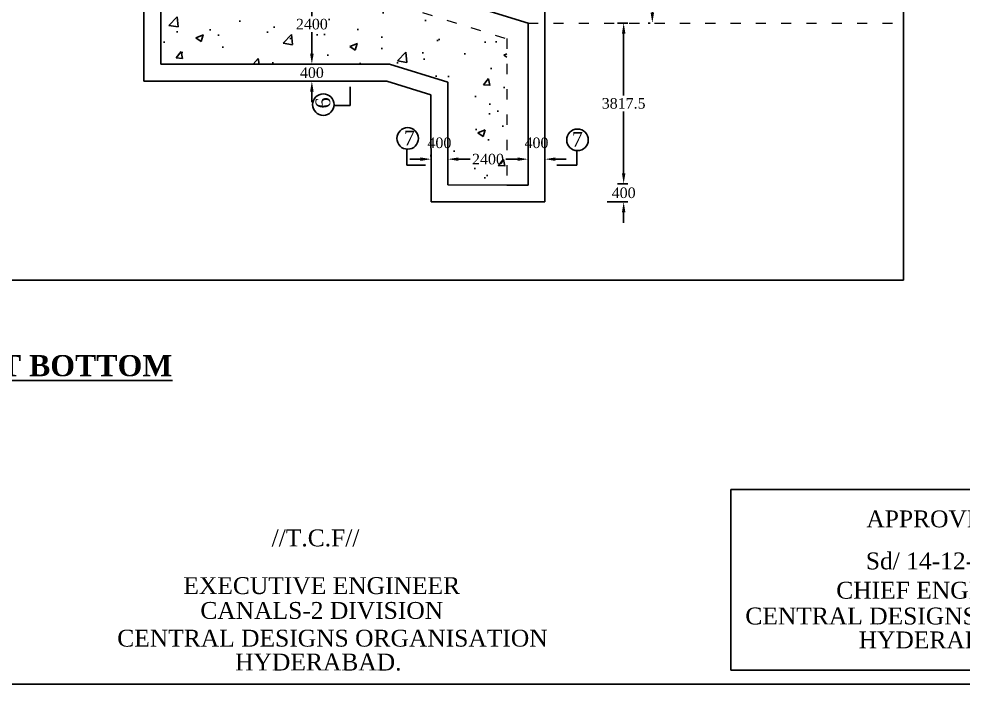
# Model space of a CAD drawing. Header units: millimetres. Extents: x 80 to 6605, y 46 to 2491.
# Drawn here: x 5983.8 to 6207.6, y 767.8 to 925.4 of the extents above; entities that cross this region are included whole.
import ezdxf

# ---------------------------------------------------------------- set-up
doc = ezdxf.new("R2010")
doc.units = ezdxf.units.MM
doc.linetypes.add('ACAD_ISO03W100', pattern=[30, 12, -18])
doc.layers.add('TEXT_GENERAL', color=4, linetype='Continuous')
doc.styles.get("Standard").update_dxf_attribs({"font": 'times.ttf', "height": 2.5})
doc.styles.add('TNR_2.5', font='times.ttf', dxfattribs={"height": 2.5})
doc.dimstyles.get("Standard").update_dxf_attribs({"dimtxt": 0.18, "dimasz": 0.18, "dimexe": 0.18, "dimexo": 0.0625, "dimgap": 0.09, "dimtad": 0, "dimtih": 1, "dimtoh": 1, "dimdec": 4, "dimzin": 0, "dimdsep": 46, "dimtxsty": 'Standard', "dimcen": 0.09, "dimadec": 0, "dimazin": 0, "dimtfac": 1, "dimtdec": 4, "dimtofl": 0, "dimtmove": 0, "dimatfit": 3, "dimfxl": 1, "dimtolj": 1, "dimtzin": 0, "dimarcsym": 0})
doc.dimstyles.new('STYLE_ESH', dxfattribs={"dimtxt": 2.5, "dimasz": 2.5, "dimexe": 1, "dimexo": 0.625, "dimtad": 0, "dimtih": 1, "dimtoh": 1, "dimdec": 0, "dimlfac": 100, "dimzin": 9, "dimdsep": 46, "dimtxsty": 'TNR_2.5', "dimcen": 2.5, "dimadec": 0, "dimazin": 2, "dimtfac": 1, "dimtdec": 0, "dimtofl": 0, "dimtmove": 2, "dimatfit": 3, "dimfxl": 1, "dimarcsym": 0})

# ---------------------------------------------------------------- blocks, each defined once
blk = doc.blocks.new('*D188')
at = {"color": 0, "lineweight": -2, "transparency": 16777216}
for p, q in [((6133.48, 1024.49), (6132.96, 1024.49)), ((6133.96, 1021.99), (6133.96, 966.22)), ((6133.96, 926.94), (6133.96, 962.43)), ((6133.48, 924.44), (6132.96, 924.44))]:
    blk.add_line(p, q, dxfattribs=at)
at = {"color": 0, "transparency": 16777216}
for points in [[(6133.54, 1021.99), (6134.37, 1021.99), (6133.96, 1024.49)], [(6133.54, 926.94), (6134.37, 926.94), (6133.96, 924.44)]]:
    blk.add_solid(points, dxfattribs=at)
at = {"layer": 'Defpoints', "color": 0, "transparency": 16777216}
for p in [(6134.11, 1024.49), (6133.96, 924.44), (6134.11, 924.44)]:
    blk.add_point(p, dxfattribs=at)
at = {"color": 0, "transparency": 16777216, "insert": (6134.35, 964.32), "char_height": 2.5, "attachment_point": 5, "style": 'TNR_2.5'}
blk.add_mtext('10000', dxfattribs=at)
blk = doc.blocks.new('*D190')
at = {"color": 0, "lineweight": -2, "transparency": 16777216}
for p, q in [((6052.63, 933.68), (6052.25, 933.68)), ((6053.25, 931.18), (6053.25, 926.08)), ((6053.25, 917.19), (6053.25, 922.29)), ((6053.87, 914.69), (6054.25, 914.69))]:
    blk.add_line(p, q, dxfattribs=at)
at = {"color": 0, "transparency": 16777216}
for points in [[(6052.83, 931.18), (6053.67, 931.18), (6053.25, 933.68)], [(6052.83, 917.19), (6053.67, 917.19), (6053.25, 914.69)]]:
    blk.add_solid(points, dxfattribs=at)
at = {"layer": 'Defpoints', "color": 0, "transparency": 16777216}
for p in [(6053.25, 933.68), (6053.25, 914.69), (6053.25, 914.69)]:
    blk.add_point(p, dxfattribs=at)
at = {"color": 0, "transparency": 16777216, "insert": (6053.25, 924.18), "char_height": 2.5, "attachment_point": 5, "style": 'TNR_2.5'}
blk.add_mtext('2400', dxfattribs=at)
blk = doc.blocks.new('*D191')
at = {"color": 0, "lineweight": -2, "transparency": 16777216}
for p, q in [((6053.25, 917.19), (6053.25, 919.69)), ((6052.62, 914.69), (6052.25, 914.69)), ((6052.62, 910.69), (6052.25, 910.69)), ((6053.25, 908.19), (6053.25, 905.69))]:
    blk.add_line(p, q, dxfattribs=at)
at = {"color": 0, "transparency": 16777216}
for points in [[(6052.83, 917.19), (6053.67, 917.19), (6053.25, 914.69)], [(6052.83, 908.19), (6053.67, 908.19), (6053.25, 910.69)]]:
    blk.add_solid(points, dxfattribs=at)
at = {"layer": 'Defpoints', "color": 0, "transparency": 16777216}
for p in [(6053.25, 914.69), (6053.25, 910.69), (6053.25, 910.69)]:
    blk.add_point(p, dxfattribs=at)
at = {"color": 0, "transparency": 16777216, "insert": (6053.25, 912.69), "char_height": 2.5, "attachment_point": 5, "style": 'TNR_2.5'}
blk.add_mtext('400', dxfattribs=at)
blk = doc.blocks.new('*D192')
at = {"color": 0, "lineweight": -2, "transparency": 16777216}
for p, q in [((6081.49, 892.82), (6081.49, 893.2)), ((6085.5, 892.83), (6085.5, 893.2)), ((6078.99, 892.2), (6076.49, 892.2)), ((6088, 892.2), (6090.5, 892.2))]:
    blk.add_line(p, q, dxfattribs=at)
at = {"color": 0, "transparency": 16777216}
for points in [[(6078.99, 892.62), (6078.99, 891.79), (6081.49, 892.2)], [(6088, 892.62), (6088, 891.79), (6085.5, 892.2)]]:
    blk.add_solid(points, dxfattribs=at)
at = {"layer": 'Defpoints', "color": 0, "transparency": 16777216}
for p in [(6081.49, 892.2), (6085.5, 892.2), (6085.5, 892.2)]:
    blk.add_point(p, dxfattribs=at)
at = {"color": 0, "transparency": 16777216, "insert": (6083.49, 896.06), "char_height": 2.5, "attachment_point": 5, "style": 'TNR_2.5'}
blk.add_mtext('400', dxfattribs=at)
blk = doc.blocks.new('*D193')
at = {"color": 0, "lineweight": -2, "transparency": 16777216}
for p, q in [((6085.5, 892.83), (6085.5, 893.2)), ((6104.5, 892.83), (6104.5, 893.2)), ((6088, 892.2), (6090.79, 892.2)), ((6102, 892.2), (6099.21, 892.2))]:
    blk.add_line(p, q, dxfattribs=at)
at = {"color": 0, "transparency": 16777216}
for points in [[(6088, 892.62), (6088, 891.79), (6085.5, 892.2)], [(6102, 892.62), (6102, 891.79), (6104.5, 892.2)]]:
    blk.add_solid(points, dxfattribs=at)
at = {"layer": 'Defpoints', "color": 0, "transparency": 16777216}
for p in [(6085.5, 892.2), (6104.5, 892.2), (6104.5, 892.2)]:
    blk.add_point(p, dxfattribs=at)
at = {"color": 0, "transparency": 16777216, "insert": (6095, 892.2), "char_height": 2.5, "attachment_point": 5, "style": 'TNR_2.5'}
blk.add_mtext('2400', dxfattribs=at)
blk = doc.blocks.new('*D194')
at = {"color": 0, "lineweight": -2, "transparency": 16777216}
for p, q in [((6104.5, 892.83), (6104.5, 893.2)), ((6108.5, 892.83), (6108.5, 893.2)), ((6102, 892.2), (6099.5, 892.2)), ((6111, 892.2), (6113.5, 892.2))]:
    blk.add_line(p, q, dxfattribs=at)
at = {"color": 0, "transparency": 16777216}
for points in [[(6102, 892.62), (6102, 891.79), (6104.5, 892.2)], [(6111, 892.62), (6111, 891.79), (6108.5, 892.2)]]:
    blk.add_solid(points, dxfattribs=at)
at = {"layer": 'Defpoints', "color": 0, "transparency": 16777216}
for p in [(6104.5, 892.2), (6108.5, 892.2), (6108.5, 892.2)]:
    blk.add_point(p, dxfattribs=at)
at = {"color": 0, "transparency": 16777216, "insert": (6106.5, 896.06), "char_height": 2.5, "attachment_point": 5, "style": 'TNR_2.5'}
blk.add_mtext('400', dxfattribs=at)
blk = doc.blocks.new('*D195')
at = {"color": 0, "lineweight": -2, "transparency": 16777216}
for p, q in [((6125.69, 924.44), (6128.16, 924.44)), ((6127.16, 921.94), (6127.16, 907.3)), ((6127.16, 888.87), (6127.16, 903.5)), ((6125.69, 886.37), (6128.16, 886.37))]:
    blk.add_line(p, q, dxfattribs=at)
at = {"color": 0, "transparency": 16777216}
for points in [[(6126.75, 921.94), (6127.58, 921.94), (6127.16, 924.44)], [(6126.75, 888.87), (6127.58, 888.87), (6127.16, 886.37)]]:
    blk.add_solid(points, dxfattribs=at)
at = {"layer": 'Defpoints', "color": 0, "transparency": 16777216}
for p in [(6125.07, 924.44), (6125.07, 886.37), (6127.16, 886.37)]:
    blk.add_point(p, dxfattribs=at)
at = {"color": 0, "transparency": 16777216, "insert": (6127.16, 905.4), "char_height": 2.5, "attachment_point": 5, "style": 'TNR_2.5'}
blk.add_mtext('3817.5', dxfattribs=at)
blk = doc.blocks.new('*D196')
at = {"color": 0, "lineweight": -2, "transparency": 16777216}
for p, q in [((6127.16, 888.87), (6127.16, 891.37)), ((6125.69, 886.37), (6128.16, 886.37)), ((6123.27, 882.08), (6128.16, 882.08)), ((6127.16, 879.58), (6127.16, 877.08))]:
    blk.add_line(p, q, dxfattribs=at)
at = {"color": 0, "transparency": 16777216}
for points in [[(6126.75, 888.87), (6127.58, 888.87), (6127.16, 886.37)], [(6126.75, 879.58), (6127.58, 879.58), (6127.16, 882.08)]]:
    blk.add_solid(points, dxfattribs=at)
at = {"layer": 'Defpoints', "color": 0, "transparency": 16777216}
for p in [(6125.07, 886.37), (6122.65, 882.08), (6127.16, 882.08)]:
    blk.add_point(p, dxfattribs=at)
at = {"color": 0, "transparency": 16777216, "insert": (6127.16, 884.22), "char_height": 2.5, "attachment_point": 5, "style": 'TNR_2.5'}
blk.add_mtext('400', dxfattribs=at)

msp = doc.modelspace()

# ---------------------------------------------------------------- hatches: boundary and pattern name
h = msp.add_hatch()
h.set_pattern_fill('AR-CONC', color=0, scale=0.1, style=0)
h.set_pattern_definition([(50, (0, 33.174), (18.218467, -1.59391), [1.905, -20.955]), (355, (0, 33.174), (-3.52428, 19.105664), [1.524, -16.764]), (100.451, (1.518, 33.041), (14.69425, 17.51167), [1.619, -17.809]), (46.1842, (0, 38.254), (27.107904, -4.20423), [2.8575, -31.4325]), (96.6356, (2.26, 37.904), (23.74042, 24.74256), [2.4285, -26.7135]), (351.184, (0, 38.254), (23.74046, 24.74251), [2.286, -25.146]), (21, (2.54, 36.984), (15.161488, -10.226552), [1.905, -20.955]), (326, (2.54, 36.984), (6.1802, 18.418797), [1.524, -16.764]), (71.4514, (3.803, 36.132), (21.34165, 8.192286), [1.619, -17.809]), (37.5, (0, 33.174), (0.30886, 8.455504), [0, -16.5608, 0, -17.018, 0, -16.8275]), (7.5, (0, 33.174), (6.681966, 10.018057), [0, -9.7028, 0, -16.1798, 0, -6.4135]), (327.5, (-5.664, 33.174), (13.5590595, -0.5728744), [0, -6.35, 0, -19.812, 0, -26.289]), (317.5, (-8.204, 33.174), (14.812918, 2.54265), [0, -8.255, 0, -13.1572, 0, -18.669])])
h.paths.add_polyline_path([(6073.75469, 928.68462), (6058.79433, 928.68462), (6026.46196, 928.68299), (6026.46196, 926.43624), (6017.45045, 926.43624), (6017.45045, 914.68624), (6071.64009, 914.68624), (6085.47328, 910.42101), (6085.50275, 886.08261), (6099.50277, 886.07726), (6099.46077, 920.75858)])
h.paths.add_polyline_path([(6104.50277, 974.43624), (6101.50277, 974.43624), (6101.46024, 929.56017), (6104.45937, 928.63544)])
h.paths.add_polyline_path([(6022.48459, 974.43624), (6017.48459, 974.43624), (6017.45716, 937.68112), (6022.45607, 937.68112)])
h.paths.add_polyline_path([(6017.47283, 958.68252), (6012.48459, 958.68265), (6012.48459, 933.67299), (6017.45417, 933.67251)])
h.paths.add_polyline_path([(6012.48459, 958.68265), (6007.48459, 958.68279), (6007.48459, 933.67347), (6012.48459, 933.67299)])
h.paths.add_polyline_path([(6007.48459, 958.68279), (6001.48459, 958.68296), (6001.48459, 933.67404), (6007.48459, 933.67347)])
h.paths.add_polyline_path([(6001.48459, 933.67404), (6001.48459, 930.43624), (6017.45176, 930.43624), (6017.45417, 933.67251)])
h.paths.add_polyline_path([(6007.48459, 961.93279), (6012.48459, 961.93265), (6012.48459, 974.43624), (6007.48459, 974.43624)])
h.paths.add_polyline_path([(6049.03957, 926.08031), (6057.46152, 926.08031), (6057.46152, 922.28705), (6049.03957, 922.28705)], flags=24)
h.paths.add_polyline_path([(6080.19495, 897.95433), (6086.79283, 897.95433), (6086.79283, 894.16107), (6080.19495, 894.16107)], flags=25)
h.paths.add_polyline_path([(6090.78808, 894.09857), (6099.21003, 894.09857), (6099.21003, 890.30532), (6090.78808, 890.30532)], flags=24)
h.paths.add_polyline_path([(6021.16302, 963.30798), (6027.7609, 963.30798), (6027.7609, 959.51472), (6021.16302, 959.51472)], flags=9)
h.paths.add_polyline_path([(6007.75034, 956.90896), (6016.10199, 956.90896), (6016.10199, 953.1157), (6007.75034, 953.1157)], flags=9)
h.paths.add_polyline_path([(5996.18565, 950.25994), (6002.78352, 950.25994), (6002.78352, 946.46668), (5996.18565, 946.46668)], flags=9)

# ---------------------------------------------------------------- linework, layer by layer
at = {"color": 0}
for p, q in [((6193.51275, 1144.39668), (6193.51275, 863.51971)), ((6074.51935, 933.68112), (6104.50277, 924.43624)), ((6013.45045, 930.68253), (6013.45045, 910.68624)), ((6017.45045, 928.68253), (6017.45045, 914.68624)), ((6108.50277, 927.38873), (6108.50277, 882.07535)), ((6104.50277, 924.43624), (6104.50277, 886.0686)), ((6017.45045, 914.68624), (6071.64009, 914.68624)), ((6071.64009, 914.68624), (6085.47328, 910.42101)), ((6013.45045, 910.68624), (6071.03743, 910.68624)), ((6062.30164, 904.90577), (6062.30164, 909.31622)), ((6071.03743, 910.68624), (6081.47685, 907.46741)), ((6085.47328, 910.42101), (6085.50275, 886.08261)), ((6081.47685, 907.46741), (6081.50278, 882.07535)), ((6058.50703, 904.90577), (6062.30164, 904.90577)), ((6075.73818, 894.57892), (6075.73818, 890.78431)), ((6075.73818, 890.78431), (6080.14863, 890.78431)), ((6104.50277, 886.07535), (6085.50275, 886.08261)), ((6104.50277, 886.07535), (6099.50277, 886.07535)), ((6081.50278, 882.07535), (6108.50277, 882.07535)), ((5472.93355, 863.51971), (6193.51275, 863.51971)), ((6436.08736, 767.83356), (5456.18376, 767.83356))]:
    msp.add_line(p, q, dxfattribs=at)
for p, q in [((6152.58842, 813.93134), (6259.75729, 813.93134)), ((6152.58842, 771.15534), (6152.58842, 813.93134)), ((6259.75729, 771.15534), (6152.58842, 771.15534))]:
    msp.add_line(p, q)
for centre in [(6055.96735, 905.12943), (6075.96185, 897.1186), (6116.21596, 896.77572)]:
    msp.add_circle(centre, 2.54951, dxfattribs=at)
at = {"layer": 'TEXT_GENERAL', "color": 0, "linetype": 'ACAD_ISO03W100', "lineweight": 5, "ltscale": 0.2}
for p, q in [((6073.75469, 928.68462), (6099.46077, 920.75858)), ((6104.50277, 924.43624), (6104.50277, 886.07535)), ((6104.50277, 924.43624), (6193.51275, 924.43624)), ((6099.46077, 920.75858), (6099.50277, 886.07535))]:
    msp.add_line(p, q, dxfattribs=at)

# ---------------------------------------------------------------- texts
for s, p in [('APPROVED', (6184.6904, 804.9787)), ('//T.C.F//', (6043.71082, 800.4721)), ('Sd/ 14-12-2007', (6184.56491, 795.01573)), ('EXECUTIVE ENGINEER', (6022.78403, 789.1674)), ('CHIEF ENGINEER', (6177.55847, 788.07251)), ('CANALS-2 DIVISION', (6026.81064, 783.28715)), ('CENTRAL DESIGNS ORGANISATION', (6156.00026, 781.96553)), ('CENTRAL DESIGNS ORGANISATION', (6007.11087, 776.71593)), ('HYDERABAD.', (6182.86327, 776.30686)), ('HYDERABAD.', (6035.05797, 771.05727))]:
    msp.add_text(s, height=4).set_placement(p)
at = {"color": 0, "insert": (6054.11429, 904.20752), "char_height": 3.5, "width": 4.365, "attachment_point": 1, "rotation": 90}
msp.add_mtext('6', dxfattribs=at)
at = {"color": 0, "attachment_point": 1}
for s, insert, char_height, width in [('7', (6075.03993, 898.97165), 3.5, 4.365), ('7', (6114.851, 898.62877), 3.5, 4.365), ('{\\fTimes New Roman|b1|i0|c0|p18;\\LHALF PLAN AT TOP AND HALF PLAN AT BOTTOM}', (5835.15683, 845.78847), 5, 190.25)]:
    msp.add_mtext(s, dxfattribs=dict(at, insert=insert, char_height=char_height, width=width))

# ---------------------------------------------------------------- dimensions: what is measured, and where the dimension line sits
at = {"color": 0}
dim = msp.add_linear_dim(base=(6133.95711, 924.43624), p1=(6134.10732, 1024.49412), p2=(6134.10732, 924.43624), angle=90, text='10000', dimstyle='STYLE_ESH', dxfattribs=at)
dim.commit()
dim.dimension.update_dxf_attribs({"geometry": '*D188', "text_midpoint": (6134.34557, 964.3249), "dimtype": 160})
for base, p1, p2, text, picture, middle in [((6053.25055, 914.68624), (6053.25055, 933.68112), (6053.24862, 914.68624), '2400', '*D190', (6053.25055, 924.18368)), ((6127.16356, 886.36962), (6125.06875, 924.43624), (6125.06875, 886.36962), '3817.5', '*D195', (6127.16356, 905.40293)), ((6127.16356, 882.07535), (6125.06875, 886.36962), (6122.64566, 882.07535), '400', '*D196', (6127.16356, 884.22248))]:
    dim = msp.add_linear_dim(base=base, p1=p1, p2=p2, angle=90, text=text, dimstyle='STYLE_ESH', dxfattribs=at)
    dim.commit()
    dim.dimension.update_dxf_attribs({"geometry": picture, "text_midpoint": middle})
dim = msp.add_linear_dim(base=(6053.24862, 910.68624), p1=(6053.24862, 914.68624), p2=(6053.24862, 910.68624), angle=90, dimstyle='STYLE_ESH', dxfattribs=at)
dim.commit()
dim.dimension.update_dxf_attribs({"geometry": '*D191', "text_midpoint": (6053.24862, 912.68624)})
for base, p1, p2, picture, middle in [((6085.49534, 892.20195), (6081.49244, 892.1971), (6085.49534, 892.20195), '*D192', (6083.49389, 896.0577)), ((6108.50277, 892.20195), (6104.50277, 892.20195), (6108.50277, 892.20195), '*D194', (6106.50277, 896.0577))]:
    dim = msp.add_linear_dim(base=base, p1=p1, p2=p2, dimstyle='STYLE_ESH', dxfattribs=at)
    dim.commit()
    dim.dimension.update_dxf_attribs({"geometry": picture, "text_midpoint": middle})
dim = msp.add_linear_dim(base=(6104.50277, 892.20195), p1=(6085.49534, 892.20195), p2=(6104.50277, 892.20195), text='2400', dimstyle='STYLE_ESH', dxfattribs=at)
dim.commit()
dim.dimension.update_dxf_attribs({"geometry": '*D193', "text_midpoint": (6094.99905, 892.20195)})

# ---------------------------------------------------------------- leaders
msp.add_leader([(6116.02849, 894.15175), (6116.02849, 890.81089), (6111.33336, 890.81089)], dimstyle='Standard', override={"dimgap": 0.09, "dimtad": 0}, dxfattribs=at)

doc.saveas('drawing.dxf')
